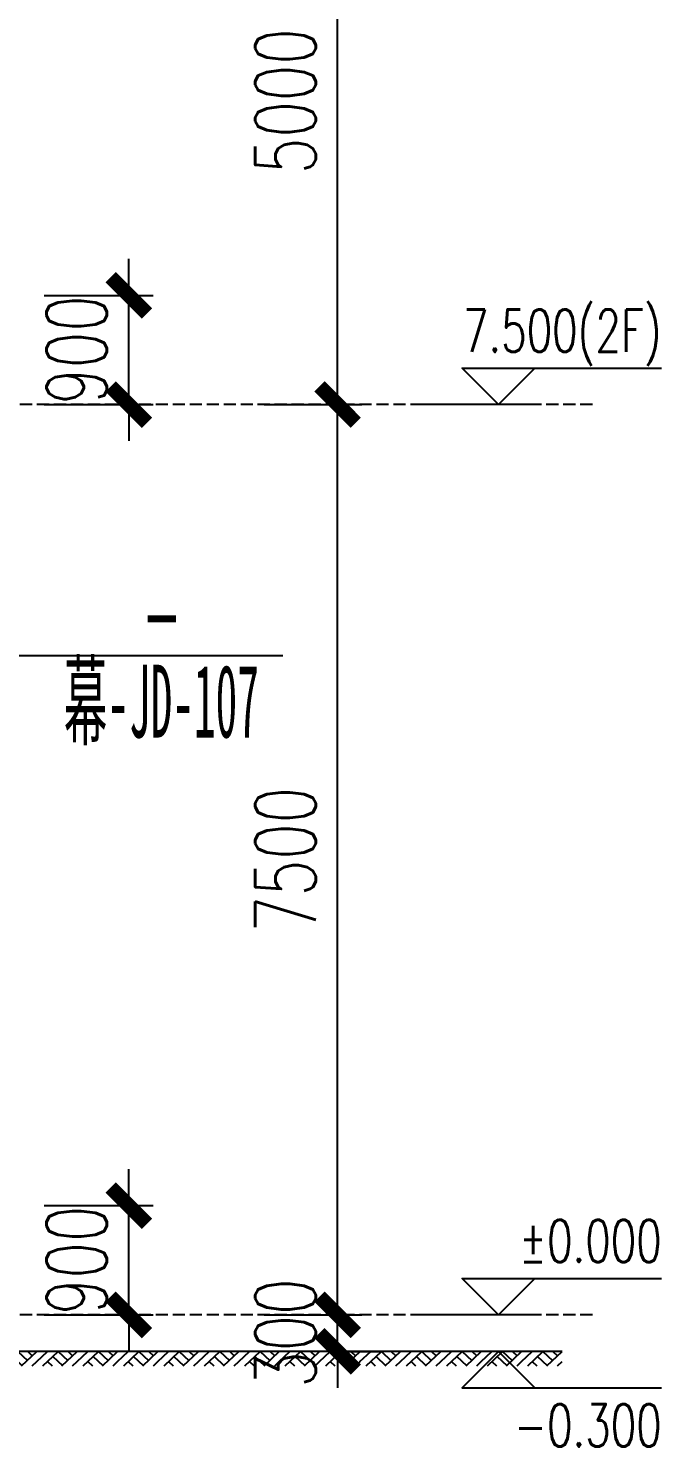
# Model space of a CAD drawing. Extents: x 220580 to 2027826, y -309201 to 71987.
# Drawn here: x 309483 to 314706, y -166364 to -154679 of the extents above; entities that cross this region are included whole.
import ezdxf
from ezdxf.enums import TextEntityAlignment as Align

# ---------------------------------------------------------------- set-up
doc = ezdxf.new("R2010")
doc.units = 0
doc.linetypes.add('DASH', pattern=[0.35, 0.25, -0.1])
doc.linetypes.add('ZN-DOT', pattern=[0.25, 0, -0.25])
for name, color, linetype in [('!ZN6-层高线-8', 8, 'ZN-DOT'), ('20剖面图$0$A-HATCH-2', 251, 'Continuous'), ('20剖面图$0$AS-WALL', 40, 'Continuous'), ('20剖面图$0$DIM_ELEV', 3, 'Continuous'), ('3符号', 173, 'Continuous'), ('3索引', 3, 'Continuous'), ('DIM', 173, 'Continuous')]:
    doc.layers.add(name, color=color, linetype=linetype)
doc.styles.add('DHTEXT-1', font='ROMANS.shx', dxfattribs={"width": 0.7, "bigfont": 'CHINESE.shx'})
doc.styles.add('中南符号', font='simhei.ttf')
doc.styles.add('卓越符号', font='ROMANS.shx', dxfattribs={"width": 0.7, "bigfont": 'CHINESE.shx'})
doc.dimstyles.new('ZN3', dxfattribs={"dimscale": 3, "dimtxt": 2.5, "dimasz": 1.5, "dimexe": 1, "dimexo": 2, "dimgap": 0.9, "dimtad": 1, "dimdec": 0, "dimdsep": 46, "dimtxsty": 'DHTEXT-1', "dimblk": 'ARCHTICK', "dimcen": 2.5, "dimclrd": 173, "dimclre": 173, "dimclrt": 7, "dimazin": 2, "dimtfac": 1, "dimtix": 1, "dimtmove": 2, "dimatfit": 3, "dimfxl": 0, "dimarcsym": 0})

# ---------------------------------------------------------------- blocks, each defined once
blk = doc.blocks.new('20剖面图$0$$LinePat$素土夯实')
at = {"color": 0}
for p, q in [((0, -210), (210, 0)), ((120, -300), (420, 0)), ((420, 0), (608, -188)), ((495, -300), (795, 0)), ((615, 0), (705, -90)), ((210, -210), (300, -300)), ((315, -105), (502, -293)), ((705, -300), (795, -210))]:
    blk.add_line(p, q, dxfattribs=at)
blk = doc.blocks.new('20250828132035')
at = {"layer": '20剖面图$0$AS-WALL', "color": 8}
blk.add_lwpolyline([(6630, -250), (300, -250), (300, -250)], dxfattribs=at)
at = {"layer": '20剖面图$0$DIM_ELEV'}
blk.add_line((4822, -250), (5122, -250), dxfattribs=at)
at = {"layer": '20剖面图$0$A-HATCH-2', "color": 8, "xscale": 0.4190768303393815, "yscale": 0.4, "zscale": 0.4}
for p in [(1966, -250), (2299, -250), (2632, -250), (2965, -250), (3298, -250), (3632, -250), (3965, -250), (4298, -250), (4631, -250), (4964, -250), (5297, -250), (5631, -250), (5964, -250), (6297, -250)]:
    blk.add_blockref('20剖面图$0$$LinePat$素土夯实', p, dxfattribs=at)
blk = doc.blocks.new('_ArchTick')
at = {"color": 0, "linetype": 'ByBlock', "const_width": 0.4}
blk.add_lwpolyline([(-0.5, -0.5), (0.5, 0.5)], dxfattribs=at)
blk = doc.blocks.new('*D875')
at = {"layer": 'Defpoints', "color": 0, "ltscale": 30, "transparency": 16777216}
for p in [(311027, -165279), (312034, -165279), (311027, -165579)]:
    blk.add_point(p, dxfattribs=at)
at = {"layer": 'DIM', "color": 173, "linetype": 'ByBlock', "lineweight": -2, "ltscale": 30, "transparency": 16777216}
for p, q in [((312034, -165279), (312034, -164979)), ((311427, -165279), (312234, -165279)), ((312034, -165579), (312034, -165279)), ((311427, -165579), (312234, -165579)), ((312034, -165579), (312034, -165879))]:
    blk.add_line(p, q, dxfattribs=at)
at = {"layer": 'DIM', "color": 173, "lineweight": -2, "ltscale": 30, "transparency": 16777216, "xscale": 300, "yscale": 300, "zscale": 300}
for p, rotation in [((312034, -165279), 270), ((312034, -165579), 90)]:
    blk.add_blockref('_ArchTick', p, dxfattribs=dict(at, rotation=rotation))
at = {"layer": 'DIM', "color": 7, "ltscale": 30, "transparency": 16777216, "insert": (311604, -165429), "char_height": 500, "attachment_point": 5, "rotation": 90, "style": 'DHTEXT-1'}
blk.add_mtext('300', dxfattribs=at)
blk = doc.blocks.new('*D878')
at = {"layer": 'Defpoints', "color": 0, "ltscale": 30, "transparency": 16777216}
for p in [(311027, -157779), (312034, -157779), (311027, -165279)]:
    blk.add_point(p, dxfattribs=at)
at = {"layer": 'DIM', "color": 173, "linetype": 'ByBlock', "lineweight": -2, "ltscale": 30, "transparency": 16777216}
for p, q in [((311427, -157779), (312234, -157779)), ((312034, -165279), (312034, -157779)), ((311427, -165279), (312234, -165279))]:
    blk.add_line(p, q, dxfattribs=at)
at = {"layer": 'DIM', "color": 173, "lineweight": -2, "ltscale": 30, "transparency": 16777216, "xscale": 300, "yscale": 300, "zscale": 300}
for p, rotation in [((312034, -157779), 90), ((312034, -165279), 270)]:
    blk.add_blockref('_ArchTick', p, dxfattribs=dict(at, rotation=rotation))
at = {"layer": 'DIM', "color": 7, "ltscale": 30, "transparency": 16777216, "insert": (311604, -161529), "char_height": 500, "attachment_point": 5, "rotation": 90, "style": 'DHTEXT-1'}
blk.add_mtext('7500', dxfattribs=at)
blk = doc.blocks.new('*D876')
at = {"layer": 'Defpoints', "color": 0, "ltscale": 30, "transparency": 16777216}
for p in [(311027, -152779), (312034, -152779), (311027, -157779)]:
    blk.add_point(p, dxfattribs=at)
at = {"layer": 'DIM', "color": 173, "linetype": 'ByBlock', "lineweight": -2, "ltscale": 30, "transparency": 16777216}
for p, q in [((311427, -152779), (312234, -152779)), ((312034, -157779), (312034, -152779)), ((311427, -157779), (312234, -157779))]:
    blk.add_line(p, q, dxfattribs=at)
at = {"layer": 'DIM', "color": 173, "lineweight": -2, "ltscale": 30, "transparency": 16777216, "xscale": 300, "yscale": 300, "zscale": 300}
for p, rotation in [((312034, -152779), 90), ((312034, -157779), 270)]:
    blk.add_blockref('_ArchTick', p, dxfattribs=dict(at, rotation=rotation))
at = {"layer": 'DIM', "color": 7, "ltscale": 30, "transparency": 16777216, "insert": (311604, -155279), "char_height": 500, "attachment_point": 5, "rotation": 90, "style": 'DHTEXT-1'}
blk.add_mtext('5000', dxfattribs=at)
blk = doc.blocks.new('*U425')
at = {"ltscale": 10}
blk.add_line((3.48, 0), (-6.85, 0), dxfattribs=at)
blk.add_lwpolyline([(3, 3), (0, 0), (-3, 3), (13.45, 3)])
at = {"color": 0, "style": '卓越符号', "width": 0.7, "flags": 8}
blk.add_attdef('±0.000', text='', height=3.5, dxfattribs=at).set_placement((13.45, 4.35), align=Align.RIGHT)
blk = doc.blocks.new('*U426')
at = {"ltscale": 10}
blk.add_line((3.48, 0), (-6.85, 0), dxfattribs=at)
blk.add_lwpolyline([(3, -3), (0, 0), (-3, -3), (13.45, -3)])
at = {"color": 0, "style": '卓越符号', "width": 0.7, "flags": 8}
blk.add_attdef('±0.000', text='', height=3.5, dxfattribs=at).set_placement((13.45, -7.85), align=Align.RIGHT)
blk = doc.blocks.new('*U427')
at = {"ltscale": 10}
blk.add_line((3.48, 0), (-6.85, 0), dxfattribs=at)
blk.add_lwpolyline([(3, 3), (0, 0), (-3, 3), (13.45, 3)])
at = {"color": 0, "style": '卓越符号', "width": 0.7, "flags": 8}
blk.add_attdef('±0.000', text='', height=3.5, dxfattribs=at).set_placement((13.45, 4.35), align=Align.RIGHT)
blk = doc.blocks.new('中南-指向索引')
blk.add_wipeout([(0, 5), (-0.523, 4.973), (-1.04, 4.891), (-1.545, 4.755), (-2.034, 4.568), (-2.5, 4.33), (-2.939, 4.045), (-3.346, 3.716), (-3.716, 3.346), (-4.045, 2.939), (-4.33, 2.5), (-4.568, 2.034), (-4.755, 1.545), (-4.891, 1.04), (-4.973, 0.523), (-5, 0), (-4.973, -0.523), (-4.891, -1.04), (-4.755, -1.545), (-4.568, -2.034), (-4.33, -2.5), (-4.045, -2.939), (-3.716, -3.346), (-3.346, -3.716), (-2.939, -4.045), (-2.5, -4.33), (-2.034, -4.568), (-1.545, -4.755), (-1.04, -4.891), (-0.523, -4.973), (0, -5), (0.523, -4.973), (1.04, -4.891), (1.545, -4.755), (2.034, -4.568), (2.5, -4.33), (2.939, -4.045), (3.346, -3.716), (3.716, -3.346), (4.045, -2.939), (4.33, -2.5), (4.568, -2.034), (4.755, -1.545), (4.891, -1.04), (4.973, -0.523), (5, 0), (4.973, 0.523), (4.891, 1.04), (4.755, 1.545), (4.568, 2.034), (4.33, 2.5), (4.045, 2.939), (3.716, 3.346), (3.346, 3.716), (2.939, 4.045), (2.5, 4.33), (2.034, 4.568), (1.545, 4.755), (1.04, 4.891), (0.523, 4.973)])
blk.add_line((-5, 0), (5, 0))
at = {"color": 0, "style": '中南符号', "flags": 8}
blk.add_attdef('编号', text='', height=3, dxfattribs=at).set_placement((0, 0.365), align=Align.CENTER)
at = {"color": 0, "style": '中南符号', "width": 0.932285, "flags": 8}
blk.add_attdef('图号', text='', height=3, dxfattribs=at).set_placement((-4.037, -3.373), (4.008, -3.373), align=Align.FIT)
blk = doc.blocks.new('*D880')
at = {"layer": 'Defpoints', "color": 0, "ltscale": 30, "transparency": 16777216}
for p in [(309213, -164379), (310312, -164379), (309213, -165279)]:
    blk.add_point(p, dxfattribs=at)
at = {"layer": 'DIM', "color": 173, "linetype": 'ByBlock', "lineweight": -2, "ltscale": 30, "transparency": 16777216}
for p, q in [((310312, -164379), (310312, -164079)), ((309613, -164379), (310512, -164379)), ((310312, -165279), (310312, -164379)), ((309613, -165279), (310512, -165279)), ((310312, -165279), (310312, -165579))]:
    blk.add_line(p, q, dxfattribs=at)
at = {"layer": 'DIM', "color": 173, "lineweight": -2, "ltscale": 30, "transparency": 16777216, "xscale": 300, "yscale": 300, "zscale": 300}
for p, rotation in [((310312, -164379), 270), ((310312, -165279), 90)]:
    blk.add_blockref('_ArchTick', p, dxfattribs=dict(at, rotation=rotation))
at = {"layer": 'DIM', "color": 7, "ltscale": 30, "transparency": 16777216, "insert": (309882, -164829), "char_height": 500, "attachment_point": 5, "rotation": 90, "style": 'DHTEXT-1'}
blk.add_mtext('900', dxfattribs=at)
blk = doc.blocks.new('*D881')
at = {"layer": 'Defpoints', "color": 0, "ltscale": 30, "transparency": 16777216}
for p in [(309213, -156879), (310312, -156879), (309213, -157779)]:
    blk.add_point(p, dxfattribs=at)
at = {"layer": 'DIM', "color": 173, "linetype": 'ByBlock', "lineweight": -2, "ltscale": 30, "transparency": 16777216}
for p, q in [((310312, -156879), (310312, -156579)), ((309613, -156879), (310512, -156879)), ((310312, -157779), (310312, -156879)), ((309613, -157779), (310512, -157779)), ((310312, -157779), (310312, -158079))]:
    blk.add_line(p, q, dxfattribs=at)
at = {"layer": 'DIM', "color": 173, "lineweight": -2, "ltscale": 30, "transparency": 16777216, "xscale": 300, "yscale": 300, "zscale": 300}
for p, rotation in [((310312, -156879), 270), ((310312, -157779), 90)]:
    blk.add_blockref('_ArchTick', p, dxfattribs=dict(at, rotation=rotation))
at = {"layer": 'DIM', "color": 7, "ltscale": 30, "transparency": 16777216, "insert": (309882, -157329), "char_height": 500, "attachment_point": 5, "rotation": 90, "style": 'DHTEXT-1'}
blk.add_mtext('900', dxfattribs=at)

msp = doc.modelspace()

# ---------------------------------------------------------------- linework, layer by layer
at = {"layer": '3索引'}
msp.add_lwpolyline([(308432.4, -159429.4), (308692.1, -159847.4), (310282.1, -159847.4)], dxfattribs=at)

# ---------------------------------------------------------------- next in the draw order: block references
at = {"layer": '3索引', "color": 7}
ref = msp.add_blockref('中南-指向索引', (310583.4, -159847.4), dxfattribs=dict(at, xscale=200, yscale=200, zscale=200))
ref.add_attrib('编号', '-', dxfattribs={"layer": '0', "color": 0, "height": 600, "style": '中南符号'}).set_placement((310583.4, -159774.4), align=Align.CENTER)
ref.add_attrib('图号', '幕-JD-107', dxfattribs={"layer": '0', "color": 0, "height": 600, "style": '中南符号', "width": 0.414349}).set_placement((309776, -160522), (311384.9, -160522), align=Align.FIT)

# ---------------------------------------------------------------- next in the draw order: block references
at = {"ltscale": 30}
msp.add_blockref('20250828132035', (307254.4, -165329.4), dxfattribs=at)

# ---------------------------------------------------------------- next in the draw order: linework, layer by layer
at = {"layer": '!ZN6-层高线-8', "linetype": 'DASH', "ltscale": 400}
for p, q in [((314134.4, -157779.4), (304325.8, -157779.4)), ((314134.4, -165279.4), (304325.8, -165279.4))]:
    msp.add_line(p, q, dxfattribs=at)

# ---------------------------------------------------------------- next in the draw order: block references
at = {"layer": '3符号', "color": 7}
ref = msp.add_blockref('*U427', (313361, -157779.4), dxfattribs=dict(at, xscale=100, yscale=100, zscale=100))
ref.add_attrib('±0.000', '7.500(2F)', dxfattribs={"layer": '0', "color": 0, "height": 350, "style": '卓越符号', "width": 0.7}).set_placement((314706, -157344.4), align=Align.RIGHT)
ref = msp.add_blockref('*U425', (313361, -165279.4), dxfattribs=dict(at, xscale=100, yscale=100, zscale=100))
ref.add_attrib('±0.000', '%%P0.000', dxfattribs={"layer": '0', "color": 0, "height": 350, "style": '卓越符号', "width": 0.7}).set_placement((314706, -164844.4), align=Align.RIGHT)
ref = msp.add_blockref('*U426', (313361, -165579.4), dxfattribs=dict(at, xscale=100, yscale=100, zscale=100))
ref.add_attrib('±0.000', '-0.300', dxfattribs={"layer": '0', "color": 0, "height": 350, "style": '卓越符号', "width": 0.7}).set_placement((314706, -166364.4), align=Align.RIGHT)

# ---------------------------------------------------------------- next in the draw order: dimensions: what is measured, and where the dimension line sits
at = {"layer": 'DIM', "ltscale": 30}
for p1, p2, picture, middle in [((311026.6, -157779.4), (311026.6, -152779.4), '*D876', (311604.4, -155279.4)), ((311026.6, -165279.4), (311026.6, -157779.4), '*D878', (311604.4, -161529.4)), ((311026.6, -165579.4), (311026.6, -165279.4), '*D875', (311604.4, -165429.4))]:
    dim = msp.add_aligned_dim(p1=p1, p2=p2, distance=-1007.9, dimstyle='ZN3', override={"dimscale": 200}, dxfattribs=at)
    dim.commit()
    dim.dimension.update_dxf_attribs({"geometry": picture, "text_midpoint": middle})
for base, p1, p2, picture, middle in [((310311.7, -156879.4), (309213.5, -157779.4), (309213.5, -156879.4), '*D881', (309881.7, -157329.4)), ((310311.7, -164379.4), (309213.5, -165279.4), (309213.5, -164379.4), '*D880', (309881.7, -164829.4))]:
    dim = msp.add_linear_dim(base=base, p1=p1, p2=p2, angle=90, dimstyle='ZN3', override={"dimscale": 200}, dxfattribs=at)
    dim.commit()
    dim.dimension.update_dxf_attribs({"geometry": picture, "text_midpoint": middle})

doc.saveas('drawing.dxf')
